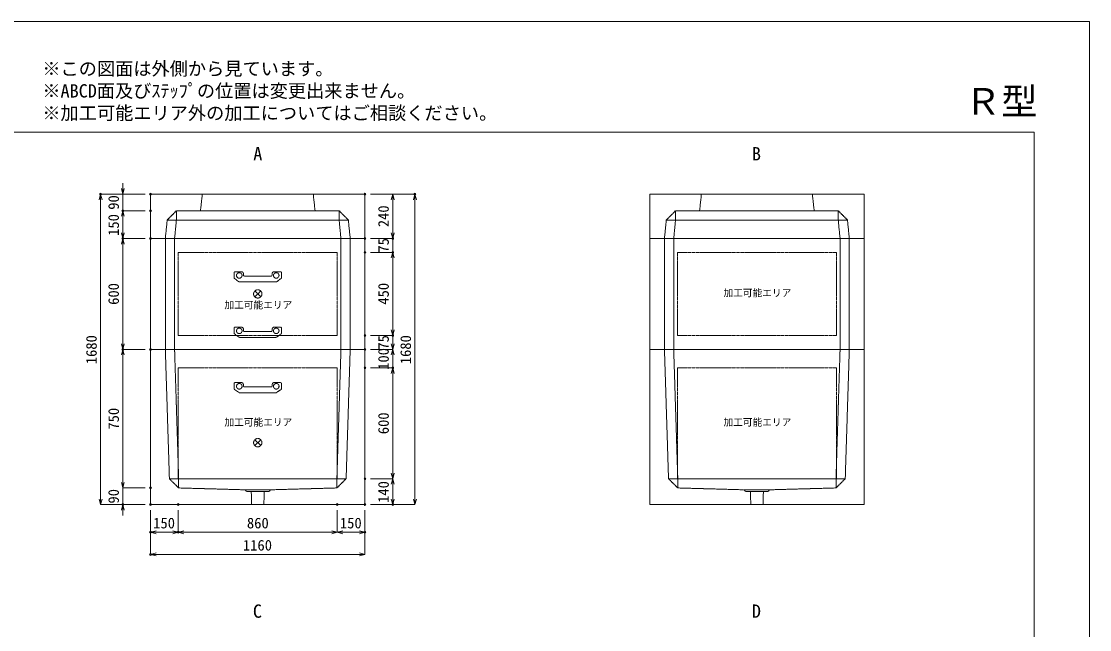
# Model space of a CAD drawing. Units: millimetres, scale not verified. Extents: x -4455 to 4455, y -3150 to 3150.
# Drawn here: x -1324 to 4455, y -142 to 3150 of the extents above; entities that cross this region are included whole.
import ezdxf
from ezdxf.enums import TextEntityAlignment as Align

# ---------------------------------------------------------------- set-up
doc = ezdxf.new("R2010")
doc.units = ezdxf.units.MM
doc.header["$LTSCALE"] = 20
doc.header["$PDMODE"] = 32
doc.header["$PDSIZE"] = 10
doc.linetypes.add('LONG_DASHED1', pattern=[7, 6, -1])
doc.linetypes.add('LONG_DOUBLE_CHAIN', pattern=[21.8, 18, -1, 0.6, -0.6, 0.6, -1])
for name, color, linetype, lineweight in [('0-0_D-TTL', 7, 'Continuous', 9), ('0-1_Defpoints', 7, 'Continuous', 9), ('0-3_D-TTL-TXT', 7, 'Continuous', 9), ('0-4_D-STR-TXT', 7, 'Continuous', 9), ('0-5_D-STR-DIM', 3, 'Continuous', 9), ('0-6_0', 7, 'Continuous', 9), ('0-7_D-STR-STR3', 2, 'LONG_DASHED1', 9), ('0-8_D-STR', 7, 'LONG_DASHED1', 9), ('0-A_D-STR-STR5', 1, 'LONG_DOUBLE_CHAIN', 9)]:
    doc.layers.add(name, color=color, linetype=linetype, lineweight=lineweight)
doc.styles.add('ＭＳ ゴシック', font='')
doc.styles.get('ＭＳ ゴシック').set_extended_font_data('MS Gothic')

# ---------------------------------------------------------------- blocks, each defined once
blk = doc.blocks.new('A$C4DE05FD1')
at = {"layer": '0-0_D-TTL', "color": 134}
for p, q in [((4000, 76000), (114800, 76000)), ((114800, 76000), (114800, 4000))]:
    blk.add_line(p, q, dxfattribs=at)
at = {"layer": '0-1_Defpoints', "color": 134}
for p, q in [((0, 84000), (118800, 84000)), ((118800, 84000), (118800, 0))]:
    blk.add_line(p, q, dxfattribs=at)
at = {"layer": '0-3_D-TTL-TXT', "style": 'ＭＳ ゴシック'}
for s, p in [('※この図面は外側から見ています。', (43260.9, 79815.7)), ('※ABCD面及びｽﾃｯﾌﾟの位置は変更出来ません。', (43260.9, 78215.7)), ('※加工可能エリア外の加工についてはご相談ください。', (43260.9, 76615.7))]:
    blk.add_text(s, height=962.2, dxfattribs=at).set_placement(p, align=Align.BOTTOM_LEFT)
blk = doc.blocks.new('_Open30')
at = {"layer": '0-6_0'}
blk.add_line((0, 0), (-20, 0), dxfattribs=at)
blk.add_lwpolyline([(-20, 5.36), (0, 0), (-20, -5.36)], dxfattribs=at)
blk = doc.blocks.new('A$C31CA379A')
at = {"layer": '0-4_D-STR-TXT', "style": 'ＭＳ ゴシック'}
for s, p in [('A', (-325.9, -2190.5)), ('B', (35638.6, -2190.5)), ('C', (-351.4, -35190.5)), ('D', (35638.6, -35190.5))]:
    blk.add_text(s, height=962.2, dxfattribs=at).set_placement(p, align=Align.BOTTOM_LEFT)
blk = doc.blocks.new('A$C2F2F3E0C')
at = {"layer": '0-8_D-STR', "linetype": 'Continuous'}
for p, q in [((-11600, 4800), (11600, 4800)), ((-11600, 0), (-11600, 4800)), ((11600, 4800), (11600, 0)), ((-11600, 0), (11600, 0))]:
    blk.add_line(p, q, dxfattribs=at)
at = {"layer": '0-8_D-STR'}
for p, q in [((-6000, 4800), (-6200, 3000)), ((6000, 4800), (6200, 3000)), ((-9800, 2000), (-8800, 3000)), ((8800, 3000), (-8800, 3000)), ((-8800, 2000), (-8800, 3000)), ((9800, 2000), (8800, 3000)), ((8800, 2000), (8800, 3000)), ((-9800, 2000), (-10000, 0)), ((9800, 2000), (-9800, 2000)), ((-8800, 2000), (-9000, 0)), ((8800, 2000), (9000, 0)), ((9800, 2000), (10000, 0))]:
    blk.add_line(p, q, dxfattribs=at)
blk = doc.blocks.new('A$C27844A11')
at = {"layer": '0-7_D-STR-STR3'}
for p, q in [((-2560, 1000), (-2560, 453.5)), ((-2515.5, 370.3), (-2060.4, 33.6)), ((-2460, 1100), (-1758.4, 1100)), ((1949.4, 0), (-1949.4, 0)), ((-1559.2, 917.4), (-1542, 721.3)), ((1442.4, 630), (-1442.4, 630)), ((1559.2, 917.4), (1542, 721.3)), ((2460, 1100), (1758.4, 1100)), ((2515.5, 370.3), (2060.4, 33.6)), ((2560, 1000), (2560, 453.5))]:
    blk.add_line(p, q, dxfattribs=at)
for centre in [(-2000, 700), (2000, 700)]:
    blk.add_circle(centre, 300, dxfattribs=at)
for centre, radius, start, end in [((-2460, 1000), 100, 90, 180), ((-2460, 453.5), 100, 180, 236.30993), ((-1949.4, 200), 200, 236.30993, 270), ((-1758.4, 900), 200, 5, 90), ((-1442.4, 730), 100, 185, 270), ((1442.4, 730), 100, 270, 355), ((1758.4, 900), 200, 90, 175), ((1949.4, 200), 200, 270, 303.69007), ((2460, 1000), 100, 0, 90), ((2460, 453.5), 100, 303.69007, 0)]:
    blk.add_arc(centre, radius, start, end, dxfattribs=at)
blk = doc.blocks.new('A$C2F1459DB')
at = {"layer": '0-8_D-STR', "linetype": 'Continuous'}
for p, q in [((-11600, 0), (11600, 0)), ((-11600, -16800), (-11600, 0)), ((11600, -16800), (11600, 0)), ((-11600, -16800), (11600, -16800))]:
    blk.add_line(p, q, dxfattribs=at)
at = {"layer": '0-8_D-STR'}
for p, q in [((-10000, 0), (-9560, -14000)), ((-9000, 0), (-8560, -14000)), ((9000, 0), (8560, -14000)), ((10000, 0), (9560, -14000)), ((-8560, -15000), (-9560, -14000)), ((-9560, -14000), (9560, -14000)), ((-8560, -15000), (-8560, -14000)), ((-8560, -15000), (-1400, -15200)), ((8560, -15000), (1400, -15200)), ((8560, -15000), (9560, -14000)), ((8560, -15000), (8560, -14000)), ((-1200, -15380), (-1400, -15200)), ((1400, -15200), (-1400, -15200)), ((1200, -15380), (-1200, -15380)), ((-659.7, -16800), (-705, -15380)), ((659.7, -16800), (705, -15380)), ((1200, -15380), (1400, -15200))]:
    blk.add_line(p, q, dxfattribs=at)
at = {"layer": '0-A_D-STR-STR5'}
for p, q in [((8600, -2000), (8600, -14000)), ((8600, -14000), (-8600, -14000))]:
    blk.add_line(p, q, dxfattribs=at)
blk.add_lwpolyline([(8600, -2000), (-8600, -2000), (-8600, -14000)], dxfattribs=at)
blk = doc.blocks.new('A$C6AEA37B4')
at = {"layer": '0-8_D-STR', "linetype": 'Continuous'}
for p, q in [((-11600, -12000), (-11600, 0)), ((11600, -12000), (-11600, -12000))]:
    blk.add_line(p, q, dxfattribs=at)
at = {"layer": '0-8_D-STR'}
for p, q in [((-10000, 0), (-10000, -12000)), ((-9000, 0), (-9000, -12000)), ((9000, 0), (9000, -12000)), ((10000, 0), (10000, -12000))]:
    blk.add_line(p, q, dxfattribs=at)
at = {"layer": '0-8_D-STR', "linetype": 'Continuous'}
blk.add_lwpolyline([(11600, -12000), (11600, 0), (-11600, 0)], dxfattribs=at)
at = {"layer": '0-A_D-STR-STR5'}
for p, q in [((8600, -1500), (8600, -10500)), ((8600, -10500), (-8600, -10500))]:
    blk.add_line(p, q, dxfattribs=at)
blk.add_lwpolyline([(8600, -1500), (-8600, -1500), (-8600, -10500)], dxfattribs=at)
blk = doc.blocks.new('A$C1C640AAB')
at = {"layer": '0-A_D-STR-STR5'}
for p, q in [((-318.2, -318.2), (318.2, 318.2)), ((-318.2, 318.2), (318.2, -318.2))]:
    blk.add_line(p, q, dxfattribs=at)
blk.add_circle((0, 0), 450, dxfattribs=at)
blk = doc.blocks.new('A$C5f829007')
at = {"layer": '0-8_D-STR'}
blk.add_blockref('A$C6AEA37B4', (0, 0), dxfattribs=at)
at = {"layer": '0-A_D-STR-STR5'}
blk.add_blockref('A$C1C640AAB', (0, -6000), dxfattribs=at)
blk = doc.blocks.new('A$C7c21d668')
at = {"layer": '0-8_D-STR'}
blk.add_blockref('A$C2F1459DB', (0, 0), dxfattribs=at)
at = {"layer": '0-A_D-STR-STR5'}
blk.add_blockref('A$C1C640AAB', (0, -10100), dxfattribs=at)

msp = doc.modelspace()

# ---------------------------------------------------------------- linework, layer by layer
at = {"layer": '0-1_Defpoints'}
for p in [(-895, 2215), (-625, 2215), (535, 2215), (535, 2215), (805, 2215), (-775, 2125), (-625, 2125), (-625, 2125), (-775, 1975), (-775, 1975), (-625, 1975), (-625, 1975), (535, 1975), (535, 1975), (685, 1975), (535, 1900), (685, 1900), (535, 1450), (685, 1450), (-775, 1375), (-625, 1375), (-625, 1375), (535, 1375), (535, 1275), (685, 1275), (535, 675), (-625, 625), (-775, 535), (-625, 535), (-625, 535), (-475, 535), (385, 535), (535, 535), (535, 535), (685, 535), (-625, 385), (-475, 385), (535, 385), (-625, 265)]:
    msp.add_point(p, dxfattribs=at)
at = {"layer": '0-5_D-STR-DIM'}
for p, q in [((-775, 2245), (-775, 2275)), ((-655, 2215), (-895, 2215)), ((-655, 2215), (-775, 2215)), ((-775, 2215), (-775, 2125)), ((565, 2215), (685, 2215)), ((565, 2215), (805, 2215)), ((-895, 565), (-895, 2185)), ((685, 2185), (685, 2005)), ((805, 565), (805, 2185)), ((-655, 2125), (-775, 2125)), ((-655, 2125), (-775, 2125)), ((-775, 2095), (-775, 2065)), ((-775, 2095), (-775, 2005)), ((685, 2005), (685, 2035)), ((-655, 1975), (-775, 1975)), ((-655, 1975), (-775, 1975)), ((565, 1975), (685, 1975)), ((565, 1975), (685, 1975)), ((685, 1975), (685, 1900)), ((-775, 1405), (-775, 1945)), ((565, 1900), (685, 1900)), ((565, 1900), (685, 1900)), ((685, 1480), (685, 1870)), ((685, 1870), (685, 1840)), ((685, 1480), (685, 1510)), ((565, 1450), (685, 1450)), ((565, 1450), (685, 1450)), ((685, 1375), (685, 1450)), ((685, 1405), (685, 1435)), ((-655, 1375), (-775, 1375)), ((-655, 1375), (-775, 1375)), ((-775, 655), (-775, 1345)), ((565, 1375), (685, 1375)), ((565, 1375), (685, 1375)), ((685, 1375), (685, 1275)), ((685, 1345), (685, 1315)), ((565, 1275), (685, 1275)), ((565, 1275), (685, 1275)), ((685, 1245), (685, 1215)), ((685, 705), (685, 1245)), ((-775, 655), (-775, 685)), ((565, 675), (685, 675)), ((565, 675), (685, 675)), ((685, 645), (685, 565)), ((-655, 625), (-775, 625)), ((-655, 625), (-775, 625)), ((-775, 625), (-775, 535)), ((-655, 535), (-895, 535)), ((-655, 535), (-775, 535)), ((565, 535), (685, 535)), ((565, 535), (805, 535)), ((-775, 505), (-775, 475)), ((-625, 505), (-625, 265)), ((-625, 505), (-625, 385)), ((-475, 505), (-475, 385)), ((-475, 505), (-475, 385)), ((385, 505), (385, 385)), ((385, 505), (385, 385)), ((535, 505), (535, 385)), ((535, 505), (535, 265)), ((-505, 385), (-595, 385)), ((355, 385), (-445, 385)), ((415, 385), (505, 385)), ((505, 265), (-595, 265))]:
    msp.add_line(p, q, dxfattribs=at)

# ---------------------------------------------------------------- block references
at = {"layer": '0-0_D-TTL', "xscale": 0.075, "yscale": 0.075}
msp.add_blockref('A$C4DE05FD1', (-4455, -3150), dxfattribs=at)
at = {"layer": '0-4_D-STR-TXT', "xscale": 0.075, "yscale": 0.075}
msp.add_blockref('A$C31CA379A', (-45, 2540), dxfattribs=at)
at = {"layer": '0-5_D-STR-DIM', "xscale": 1.5, "yscale": 1.5}
for p, rotation in [((-895, 2215), 90), ((-775, 2215), 270), ((685, 2215), 90), ((805, 2215), 90), ((-775, 2125), 90), ((-775, 2125), 90), ((-775, 1975), 270), ((-775, 1975), 90), ((685, 1975), 270), ((685, 1975), 270), ((685, 1900), 90), ((685, 1900), 90), ((685, 1450), 270), ((685, 1450), 270), ((-775, 1375), 270), ((685, 1375), 270), ((-775, 1375), 90), ((685, 1375), 90), ((685, 1275), 90), ((685, 1275), 90), ((685, 675), 270), ((-775, 625), 270), ((-775, 625), 270), ((685, 675), 90), ((-895, 535), 270), ((-775, 535), 90), ((685, 535), 270), ((805, 535), 270), ((-625, 385), 180), ((-475, 385), 180), ((385, 385), 180), ((-625, 265), 180)]:
    msp.add_blockref('_Open30', p, dxfattribs=dict(at, rotation=rotation))
for p in [(-475, 385), (385, 385), (535, 385), (535, 265)]:
    msp.add_blockref('_Open30', p, dxfattribs=at)
at = {"layer": '0-7_D-STR-STR3', "xscale": 0.05, "yscale": 0.05}
for p in [(-45, 1740), (-45, 1440), (-45, 1140)]:
    msp.add_blockref('A$C27844A11', p, dxfattribs=at)
at = {"layer": '0-8_D-STR', "xscale": 0.05, "yscale": 0.05}
for name, p in [('A$C2F2F3E0C', (-45, 1975)), ('A$C2F2F3E0C', (2655, 1975)), ('A$C5f829007', (-45, 1975)), ('A$C6AEA37B4', (2655, 1975)), ('A$C7c21d668', (-45, 1375)), ('A$C2F1459DB', (2655, 1375))]:
    msp.add_blockref(name, p, dxfattribs=at)

# ---------------------------------------------------------------- texts
at = {"layer": '0-3_D-TTL-TXT', "style": 'ＭＳ ゴシック'}
msp.add_text('Ｒ型', height=144.3, dxfattribs=at).set_placement((3779.41, 2601.82), align=Align.BOTTOM_LEFT)
at = {"layer": '0-5_D-STR-DIM', "style": 'ＭＳ ゴシック'}
for s, p in [('90', (-778.9, 2130.55)), ('240', (681.1, 2036.2)), ('150', (-778.9, 1989.22)), ('75', (681.1, 1898.38)), ('600', (-778.9, 1615.9)), ('450', (681.1, 1616.8)), ('1680', (-898.9, 1294.72)), ('75', (681.1, 1373.38)), ('1680', (801.1, 1294.72)), ('100', (681.1, 1264.22)), ('750', (-778.9, 940.6)), ('600', (681.1, 915.9)), ('140', (681.1, 544.22)), ('90', (-778.9, 540.55))]:
    msp.add_text(s, height=57.77, rotation=90, dxfattribs=at).set_placement(p, align=Align.BOTTOM_LEFT)
for s, p in [('150', (-610.78, 388.9)), ('860', (-103.65, 388.9)), ('150', (399.22, 388.9)), ('1160', (-125.28, 268.9))]:
    msp.add_text(s, height=57.77, dxfattribs=at).set_placement(p, align=Align.BOTTOM_LEFT)
at = {"layer": '0-A_D-STR-STR5', "style": 'ＭＳ ゴシック'}
for p in [(2474.52, 1649.75), (-225.48, 1584.4), (-225.48, 949.75), (2474.52, 949.75)]:
    msp.add_text('加工可能エリア', height=38.42, dxfattribs=at).set_placement(p, align=Align.BOTTOM_LEFT)

doc.saveas('drawing.dxf')
